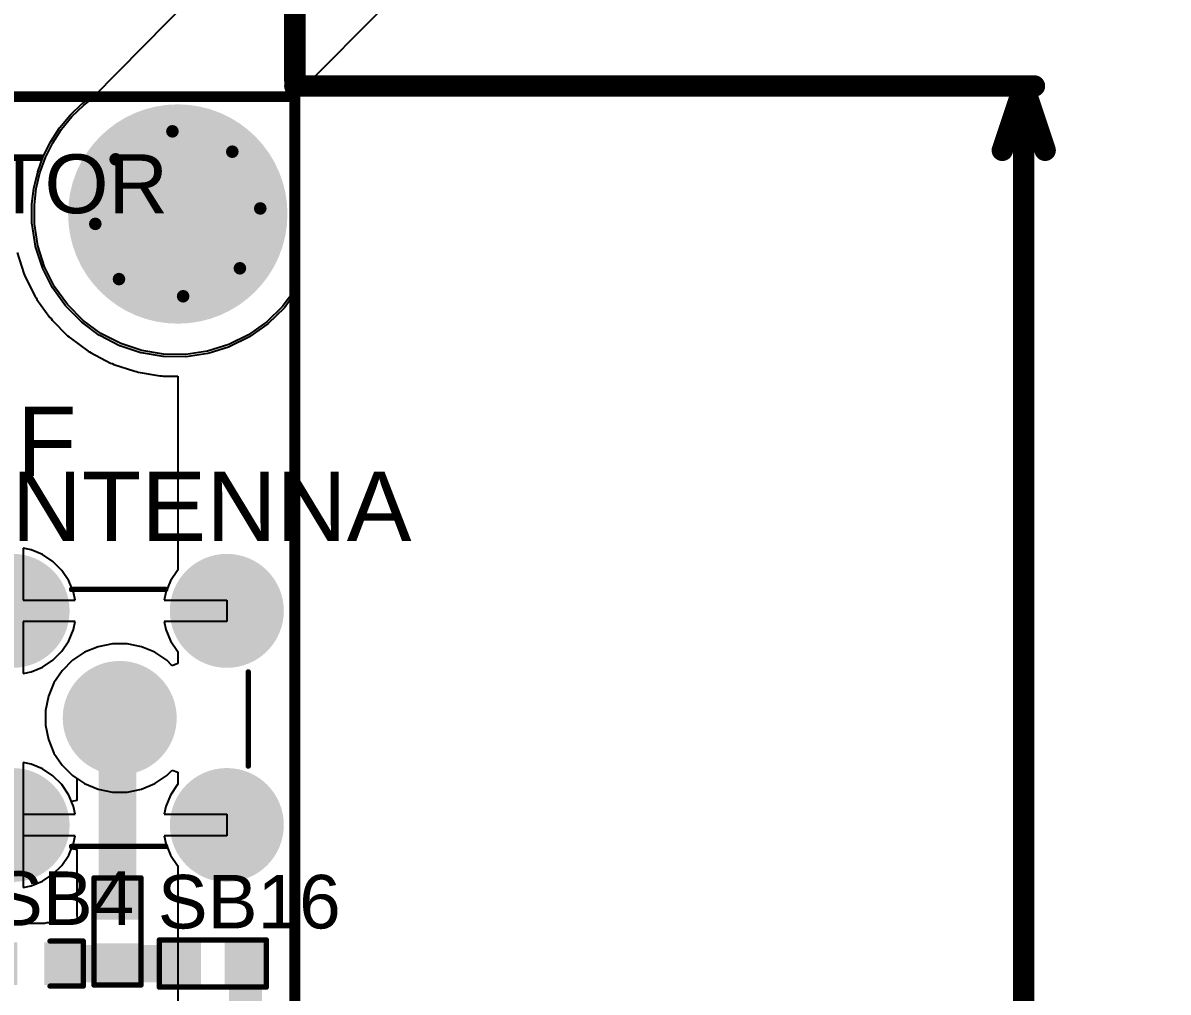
# Model space of a CAD drawing. Header units: millimetres. Extents: x 0 to 214, y 0 to 214.
# Drawn here: x 7.708 to 8.777, y 3.936 to 4.841 of the extents above; entities that cross this region are included whole.
import ezdxf

# ---------------------------------------------------------------- set-up
doc = ezdxf.new("R2010")
doc.units = ezdxf.units.MM
doc.header["$MEASUREMENT"] = 0
for name, color, linetype in [('BottomLayer', 5, 'Continuous'), ('BottomSolder', 6, 'Continuous'), ('Mechanical1', 6, 'Continuous'), ('Mechanical2', 216, 'Continuous'), ('MultiLayer', 9, 'Continuous'), ('PadHoleLayer', 156, 'Continuous'), ('TopLayer', 1, 'Continuous'), ('TopOverlay', 2, 'Continuous'), ('TopPaste', 8, 'Continuous'), ('TopSolder', 216, 'Continuous'), ('ViaHoleLayer', 16, 'Continuous')]:
    doc.layers.add(name, color=color, linetype=linetype)
doc.styles.add('Arial', font='', dxfattribs={"height": 0.2})
doc.styles.get('Arial').set_extended_font_data('Arial')

# ---------------------------------------------------------------- blocks, each defined once
blk = doc.blocks.new('HJ_SMA508_241')
at = {"layer": 'BottomLayer'}
h = blk.add_hatch(color=5, dxfattribs=at)
edge = h.paths.add_edge_path()
edge.add_arc((-0.1, 0.1), 0.04921, 0, 360)
h = blk.add_hatch(color=5, dxfattribs=at)
edge = h.paths.add_edge_path()
edge.add_arc((0.1, 0.1), 0.04921, 0, 360)
h = blk.add_hatch(color=5, dxfattribs=at)
edge = h.paths.add_edge_path()
edge.add_arc((0, 0), 0.04921, 0, 360)
h = blk.add_hatch(color=5, dxfattribs=at)
edge = h.paths.add_edge_path()
edge.add_arc((-0.1, -0.1), 0.04921, 0, 360)
h = blk.add_hatch(color=5, dxfattribs=at)
edge = h.paths.add_edge_path()
edge.add_arc((0.1, -0.1), 0.04921, 0, 360)
at = {"layer": 'BottomSolder'}
h = blk.add_hatch(color=6, dxfattribs=at)
edge = h.paths.add_edge_path()
edge.add_arc((-0.1, 0.1), 0.05321, 0, 360)
h = blk.add_hatch(color=6, dxfattribs=at)
edge = h.paths.add_edge_path()
edge.add_arc((0.1, 0.1), 0.05321, 0, 360)
h = blk.add_hatch(color=6, dxfattribs=at)
edge = h.paths.add_edge_path()
edge.add_arc((0, 0), 0.05321, 0, 360)
h = blk.add_hatch(color=6, dxfattribs=at)
edge = h.paths.add_edge_path()
edge.add_arc((-0.1, -0.1), 0.05321, 0, 360)
h = blk.add_hatch(color=6, dxfattribs=at)
edge = h.paths.add_edge_path()
edge.add_arc((0.1, -0.1), 0.05321, 0, 360)
at = {"layer": 'MultiLayer'}
h = blk.add_hatch(color=9, dxfattribs=at)
edge = h.paths.add_edge_path()
edge.add_arc((-0.1, 0.1), 0.04921, 0, 360)
h = blk.add_hatch(color=9, dxfattribs=at)
edge = h.paths.add_edge_path()
edge.add_arc((0.1, 0.1), 0.04921, 0, 360)
h = blk.add_hatch(color=9, dxfattribs=at)
edge = h.paths.add_edge_path()
edge.add_arc((0, 0), 0.04921, 0, 360)
h = blk.add_hatch(color=9, dxfattribs=at)
edge = h.paths.add_edge_path()
edge.add_arc((-0.1, -0.1), 0.04921, 0, 360)
h = blk.add_hatch(color=9, dxfattribs=at)
edge = h.paths.add_edge_path()
edge.add_arc((0.1, -0.1), 0.04921, 0, 360)
at = {"layer": 'PadHoleLayer'}
h = blk.add_hatch(color=156, dxfattribs=at)
edge = h.paths.add_edge_path()
edge.add_arc((-0.1, 0.1), 0.02953, 0, 360)
h = blk.add_hatch(color=156, dxfattribs=at)
edge = h.paths.add_edge_path()
edge.add_arc((0.1, 0.1), 0.02953, 0, 360)
h = blk.add_hatch(color=156, dxfattribs=at)
edge = h.paths.add_edge_path()
edge.add_arc((0, 0), 0.02756, 0, 360)
h = blk.add_hatch(color=156, dxfattribs=at)
edge = h.paths.add_edge_path()
edge.add_arc((-0.1, -0.1), 0.02953, 0, 360)
h = blk.add_hatch(color=156, dxfattribs=at)
edge = h.paths.add_edge_path()
edge.add_arc((0.1, -0.1), 0.02953, 0, 360)
at = {"layer": 'TopLayer'}
h = blk.add_hatch(color=1, dxfattribs=at)
edge = h.paths.add_edge_path()
edge.add_arc((-0.1, 0.1), 0.04921, 0, 360)
h = blk.add_hatch(color=1, dxfattribs=at)
edge = h.paths.add_edge_path()
edge.add_arc((0.1, 0.1), 0.04921, 0, 360)
h = blk.add_hatch(color=1, dxfattribs=at)
edge = h.paths.add_edge_path()
edge.add_arc((0, 0), 0.04921, 0, 360)
h = blk.add_hatch(color=1, dxfattribs=at)
edge = h.paths.add_edge_path()
edge.add_arc((-0.1, -0.1), 0.04921, 0, 360)
h = blk.add_hatch(color=1, dxfattribs=at)
edge = h.paths.add_edge_path()
edge.add_arc((0.1, -0.1), 0.04921, 0, 360)
at = {"layer": 'TopSolder'}
h = blk.add_hatch(color=216, dxfattribs=at)
edge = h.paths.add_edge_path()
edge.add_arc((-0.1, 0.1), 0.05321, 0, 360)
h = blk.add_hatch(color=216, dxfattribs=at)
edge = h.paths.add_edge_path()
edge.add_arc((0.1, 0.1), 0.05321, 0, 360)
h = blk.add_hatch(color=216, dxfattribs=at)
edge = h.paths.add_edge_path()
edge.add_arc((0, 0), 0.05321, 0, 360)
h = blk.add_hatch(color=216, dxfattribs=at)
edge = h.paths.add_edge_path()
edge.add_arc((-0.1, -0.1), 0.05321, 0, 360)
h = blk.add_hatch(color=216, dxfattribs=at)
edge = h.paths.add_edge_path()
edge.add_arc((0.1, -0.1), 0.05321, 0, 360)
at = {"layer": 'TopOverlay', "const_width": 0.005}
for points in [[(0.045, 0.12), (-0.043, 0.12)], [(-0.12, -0.045), (-0.12, 0.043)], [(0.12, -0.045), (0.12, 0.043)], [(0.045, -0.12), (-0.043, -0.12)]]:
    blk.add_lwpolyline(points, dxfattribs=at)
at = {"layer": 'TopOverlay', "const_width": 0.0025}
for points in [[(-0.04425, 0.12, 1), (-0.04175, 0.12, 1)], [(0.04375, 0.12, 1), (0.04625, 0.12, 1)], [(-0.12125, 0.043, 1), (-0.11875, 0.043, 1)], [(0.11875, 0.043, 1), (0.12125, 0.043, 1)], [(-0.12125, -0.045, 1), (-0.11875, -0.045, 1)], [(0.11875, -0.045, 1), (0.12125, -0.045, 1)], [(-0.04425, -0.12, 1), (-0.04175, -0.12, 1)], [(0.04375, -0.12, 1), (0.04625, -0.12, 1)]]:
    blk.add_lwpolyline(points, format="xyb", close=True, dxfattribs=at)
blk = doc.blocks.new('S______B______250')
at = {"layer": 'TopLayer'}
for points in [[(-0.045, -0.0175), (-0.045, 0.0175), (-0.015, 0.0175), (-0.015, -0.0175)], [(0.015, -0.0175), (0.015, 0.0175), (0.045, 0.0175), (0.045, -0.0175)]]:
    blk.add_hatch(color=1, dxfattribs=at).paths.add_polyline_path(points)
at = {"layer": 'TopPaste'}
for points in [[(-0.045, -0.0175), (-0.045, 0.0175), (-0.015, 0.0175), (-0.015, -0.0175)], [(0.015, -0.0175), (0.015, 0.0175), (0.045, 0.0175), (0.045, -0.0175)]]:
    blk.add_hatch(color=8, dxfattribs=at).paths.add_polyline_path(points)
at = {"layer": 'TopSolder'}
for points in [[(-0.049, -0.0215), (-0.049, 0.0215), (-0.011, 0.0215), (-0.011, -0.0215)], [(0.011, -0.0215), (0.011, 0.0215), (0.049, 0.0215), (0.049, -0.0215)]]:
    blk.add_hatch(color=216, dxfattribs=at).paths.add_polyline_path(points)
at = {"layer": 'TopOverlay', "const_width": 0.005}
for points in [[(-0.05, 0.022), (-0.05, -0.022)], [(0.05, 0.022), (-0.05, 0.022)], [(0.05, 0.022), (0.05, -0.022)], [(0.05, -0.022), (-0.05, -0.022)]]:
    blk.add_lwpolyline(points, dxfattribs=at)
at = {"layer": 'TopOverlay', "const_width": 0.0025}
for points in [[(-0.05125, 0.022, 1), (-0.04875, 0.022, 1)], [(-0.05125, 0.022, 1), (-0.04875, 0.022, 1)], [(0.04875, 0.022, 1), (0.05125, 0.022, 1)], [(0.04875, 0.022, 1), (0.05125, 0.022, 1)], [(-0.05125, -0.022, 1), (-0.04875, -0.022, 1)], [(-0.05125, -0.022, 1), (-0.04875, -0.022, 1)], [(0.04875, -0.022, 1), (0.05125, -0.022, 1)], [(0.04875, -0.022, 1), (0.05125, -0.022, 1)]]:
    blk.add_lwpolyline(points, format="xyb", close=True, dxfattribs=at)
blk = doc.blocks.new('C__0603_321')
at = {"layer": 'TopLayer'}
for points in [[(-0.015, 0.0175), (-0.015, -0.0175), (-0.045, -0.0175), (-0.045, 0.0175)], [(0.045, 0.0175), (0.045, -0.0175), (0.015, -0.0175), (0.015, 0.0175)]]:
    blk.add_hatch(color=1, dxfattribs=at).paths.add_polyline_path(points)
at = {"layer": 'TopPaste'}
for points in [[(-0.015, 0.0175), (-0.015, -0.0175), (-0.045, -0.0175), (-0.045, 0.0175)], [(0.045, 0.0175), (0.045, -0.0175), (0.015, -0.0175), (0.015, 0.0175)]]:
    blk.add_hatch(color=8, dxfattribs=at).paths.add_polyline_path(points)
at = {"layer": 'TopSolder'}
for points in [[(-0.0126, 0.0199), (-0.0126, -0.0199), (-0.0474, -0.0199), (-0.0474, 0.0199)], [(0.0474, 0.0199), (0.0474, -0.0199), (0.0126, -0.0199), (0.0126, 0.0199)]]:
    blk.add_hatch(color=216, dxfattribs=at).paths.add_polyline_path(points)
at = {"layer": 'TopOverlay', "const_width": 0.005}
for points in [[(-0.049, 0.021), (-0.018, 0.021)], [(-0.049, -0.021), (-0.049, 0.021)], [(0.018, 0.021), (0.049, 0.021)], [(0.049, -0.021), (0.049, 0.021)], [(-0.049, -0.021), (-0.018, -0.021)], [(0.018, -0.021), (0.049, -0.021)]]:
    blk.add_lwpolyline(points, dxfattribs=at)
at = {"layer": 'TopOverlay', "const_width": 0.0025}
for points in [[(-0.0503, 0.021, 1), (-0.0478, 0.021, 1)], [(-0.0503, 0.021, 1), (-0.0478, 0.021, 1)], [(-0.0192, 0.021, 1), (-0.0168, 0.021, 1)], [(0.0168, 0.021, 1), (0.0192, 0.021, 1)], [(0.0478, 0.021, 1), (0.0503, 0.021, 1)], [(0.0478, 0.021, 1), (0.0503, 0.021, 1)], [(-0.0503, -0.021, 1), (-0.0478, -0.021, 1)], [(-0.0503, -0.021, 1), (-0.0478, -0.021, 1)], [(-0.0192, -0.021, 1), (-0.0168, -0.021, 1)], [(0.0168, -0.021, 1), (0.0192, -0.021, 1)], [(0.0478, -0.021, 1), (0.0503, -0.021, 1)], [(0.0478, -0.021, 1), (0.0503, -0.021, 1)]]:
    blk.add_lwpolyline(points, format="xyb", close=True, dxfattribs=at)
blk = doc.blocks.new('S______B______390')
at = {"layer": 'TopLayer'}
for points in [[(-0.045, -0.0175), (-0.045, 0.0175), (-0.015, 0.0175), (-0.015, -0.0175)], [(0.015, -0.0175), (0.015, 0.0175), (0.045, 0.0175), (0.045, -0.0175)]]:
    blk.add_hatch(color=1, dxfattribs=at).paths.add_polyline_path(points)
at = {"layer": 'TopPaste'}
for points in [[(-0.045, -0.0175), (-0.045, 0.0175), (-0.015, 0.0175), (-0.015, -0.0175)], [(0.015, -0.0175), (0.015, 0.0175), (0.045, 0.0175), (0.045, -0.0175)]]:
    blk.add_hatch(color=8, dxfattribs=at).paths.add_polyline_path(points)
at = {"layer": 'TopSolder'}
for points in [[(-0.049, -0.0215), (-0.049, 0.0215), (-0.011, 0.0215), (-0.011, -0.0215)], [(0.011, -0.0215), (0.011, 0.0215), (0.049, 0.0215), (0.049, -0.0215)]]:
    blk.add_hatch(color=216, dxfattribs=at).paths.add_polyline_path(points)
at = {"layer": 'TopOverlay', "const_width": 0.005}
for points in [[(-0.05, 0.022), (0.05, 0.022)], [(-0.05, 0.022), (-0.05, -0.022)], [(0.05, 0.022), (0.05, -0.022)], [(-0.05, -0.022), (0.05, -0.022)]]:
    blk.add_lwpolyline(points, dxfattribs=at)
at = {"layer": 'TopOverlay', "const_width": 0.0025}
for points in [[(-0.05125, 0.022, 1), (-0.04875, 0.022, 1)], [(-0.05125, 0.022, 1), (-0.04875, 0.022, 1)], [(0.04875, 0.022, 1), (0.05125, 0.022, 1)], [(0.04875, 0.022, 1), (0.05125, 0.022, 1)], [(-0.05125, -0.022, 1), (-0.04875, -0.022, 1)], [(-0.05125, -0.022, 1), (-0.04875, -0.022, 1)], [(0.04875, -0.022, 1), (0.05125, -0.022, 1)], [(0.04875, -0.022, 1), (0.05125, -0.022, 1)]]:
    blk.add_lwpolyline(points, format="xyb", close=True, dxfattribs=at)

msp = doc.modelspace()

# ---------------------------------------------------------------- hatches: boundary and pattern name
at = {"layer": 'BottomLayer'}
h = msp.add_hatch(color=5, dxfattribs=at)
edge = h.paths.add_edge_path()
edge.add_arc((7.8522, 4.663), 0.0984, 0, 360)
h = msp.add_hatch(color=5, dxfattribs=at)
edge = h.paths.add_edge_path()
edge.add_arc((7.8472, 4.7402), 0.0118, 0, 360)
h = msp.add_hatch(color=5, dxfattribs=at)
edge = h.paths.add_edge_path()
edge.add_arc((7.7942, 4.7141), 0.0118, 0, 360)
h = msp.add_hatch(color=5, dxfattribs=at)
edge = h.paths.add_edge_path()
edge.add_arc((7.9031, 4.7212), 0.0118, 0, 360)
h = msp.add_hatch(color=5, dxfattribs=at)
edge = h.paths.add_edge_path()
edge.add_arc((7.9292, 4.6682), 0.0118, 0, 360)
h = msp.add_hatch(color=5, dxfattribs=at)
edge = h.paths.add_edge_path()
edge.add_arc((7.7752, 4.6538), 0.0118, 0, 360)
h = msp.add_hatch(color=5, dxfattribs=at)
edge = h.paths.add_edge_path()
edge.add_arc((7.9102, 4.6123), 0.0118, 0, 360)
h = msp.add_hatch(color=5, dxfattribs=at)
edge = h.paths.add_edge_path()
edge.add_arc((7.7973, 4.6022), 0.0118, 0, 360)
h = msp.add_hatch(color=5, dxfattribs=at)
edge = h.paths.add_edge_path()
edge.add_arc((7.8572, 4.5862), 0.0118, 0, 360)
at = {"layer": 'BottomSolder'}
h = msp.add_hatch(color=6, dxfattribs=at)
edge = h.paths.add_edge_path()
edge.add_arc((7.8522, 4.663), 0.1024, 0, 360)
h = msp.add_hatch(color=6, dxfattribs=at)
edge = h.paths.add_edge_path()
edge.add_arc((7.8472, 4.7402), 0.00591, 0, 360)
h = msp.add_hatch(color=6, dxfattribs=at)
edge = h.paths.add_edge_path()
edge.add_arc((7.9031, 4.7212), 0.00591, 0, 360)
h = msp.add_hatch(color=6, dxfattribs=at)
edge = h.paths.add_edge_path()
edge.add_arc((7.7942, 4.7141), 0.00591, 0, 360)
h = msp.add_hatch(color=6, dxfattribs=at)
edge = h.paths.add_edge_path()
edge.add_arc((7.9292, 4.6682), 0.00591, 0, 360)
h = msp.add_hatch(color=6, dxfattribs=at)
edge = h.paths.add_edge_path()
edge.add_arc((7.7752, 4.6538), 0.00591, 0, 360)
h = msp.add_hatch(color=6, dxfattribs=at)
edge = h.paths.add_edge_path()
edge.add_arc((7.7973, 4.6022), 0.00591, 0, 360)
h = msp.add_hatch(color=6, dxfattribs=at)
edge = h.paths.add_edge_path()
edge.add_arc((7.9102, 4.6123), 0.00591, 0, 360)
h = msp.add_hatch(color=6, dxfattribs=at)
edge = h.paths.add_edge_path()
edge.add_arc((7.8572, 4.5862), 0.00591, 0, 360)
at = {"layer": 'MultiLayer'}
h = msp.add_hatch(color=9, dxfattribs=at)
edge = h.paths.add_edge_path()
edge.add_arc((7.8522, 4.663), 0.0984, 0, 360)
at = {"layer": 'PadHoleLayer'}
h = msp.add_hatch(color=156, dxfattribs=at)
edge = h.paths.add_edge_path()
edge.add_arc((7.8522, 4.663), 0.061, 0, 360)
at = {"layer": 'TopLayer'}
h = msp.add_hatch(color=1, dxfattribs=at)
edge = h.paths.add_edge_path()
edge.add_arc((7.8522, 4.663), 0.0984, 0, 360)
h = msp.add_hatch(color=1, dxfattribs=at)
edge = h.paths.add_edge_path()
edge.add_arc((7.8472, 4.7402), 0.0118, 0, 360)
h = msp.add_hatch(color=1, dxfattribs=at)
edge = h.paths.add_edge_path()
edge.add_arc((7.7942, 4.7141), 0.0118, 0, 360)
h = msp.add_hatch(color=1, dxfattribs=at)
edge = h.paths.add_edge_path()
edge.add_arc((7.9031, 4.7212), 0.0118, 0, 360)
h = msp.add_hatch(color=1, dxfattribs=at)
edge = h.paths.add_edge_path()
edge.add_arc((7.9292, 4.6682), 0.0118, 0, 360)
h = msp.add_hatch(color=1, dxfattribs=at)
edge = h.paths.add_edge_path()
edge.add_arc((7.7752, 4.6538), 0.0118, 0, 360)
h = msp.add_hatch(color=1, dxfattribs=at)
edge = h.paths.add_edge_path()
edge.add_arc((7.9102, 4.6123), 0.0118, 0, 360)
h = msp.add_hatch(color=1, dxfattribs=at)
edge = h.paths.add_edge_path()
edge.add_arc((7.7973, 4.6022), 0.0118, 0, 360)
h = msp.add_hatch(color=1, dxfattribs=at)
edge = h.paths.add_edge_path()
edge.add_arc((7.8572, 4.5862), 0.0118, 0, 360)
for points in [[(7.7784, 4.008), (7.8134, 4.008), (7.8134, 4.1924), (7.7784, 4.1924)], [(7.7299, 3.9455), (7.8699, 3.9455), (7.8699, 3.9805), (7.7299, 3.9805)], [(7.8999, 3.8932), (7.9309, 3.8932), (7.9309, 3.9805), (7.8999, 3.9805)]]:
    msp.add_hatch(color=1, dxfattribs=at).paths.add_polyline_path(points)
at = {"layer": 'TopSolder'}
h = msp.add_hatch(color=216, dxfattribs=at)
edge = h.paths.add_edge_path()
edge.add_arc((7.8522, 4.663), 0.1024, 0, 360)
h = msp.add_hatch(color=216, dxfattribs=at)
edge = h.paths.add_edge_path()
edge.add_arc((7.8472, 4.7402), 0.00591, 0, 360)
h = msp.add_hatch(color=216, dxfattribs=at)
edge = h.paths.add_edge_path()
edge.add_arc((7.9031, 4.7212), 0.00591, 0, 360)
h = msp.add_hatch(color=216, dxfattribs=at)
edge = h.paths.add_edge_path()
edge.add_arc((7.7942, 4.7141), 0.00591, 0, 360)
h = msp.add_hatch(color=216, dxfattribs=at)
edge = h.paths.add_edge_path()
edge.add_arc((7.9292, 4.6682), 0.00591, 0, 360)
h = msp.add_hatch(color=216, dxfattribs=at)
edge = h.paths.add_edge_path()
edge.add_arc((7.7752, 4.6538), 0.00591, 0, 360)
h = msp.add_hatch(color=216, dxfattribs=at)
edge = h.paths.add_edge_path()
edge.add_arc((7.7973, 4.6022), 0.00591, 0, 360)
h = msp.add_hatch(color=216, dxfattribs=at)
edge = h.paths.add_edge_path()
edge.add_arc((7.9102, 4.6123), 0.00591, 0, 360)
h = msp.add_hatch(color=216, dxfattribs=at)
edge = h.paths.add_edge_path()
edge.add_arc((7.8572, 4.5862), 0.00591, 0, 360)
at = {"layer": 'ViaHoleLayer'}
h = msp.add_hatch(color=16, dxfattribs=at)
edge = h.paths.add_edge_path()
edge.add_arc((7.8472, 4.7402), 0.00591, 0, 360)
h = msp.add_hatch(color=16, dxfattribs=at)
edge = h.paths.add_edge_path()
edge.add_arc((7.9031, 4.7212), 0.00591, 0, 360)
h = msp.add_hatch(color=16, dxfattribs=at)
edge = h.paths.add_edge_path()
edge.add_arc((7.7942, 4.7141), 0.00591, 0, 360)
h = msp.add_hatch(color=16, dxfattribs=at)
edge = h.paths.add_edge_path()
edge.add_arc((7.9292, 4.6682), 0.00591, 0, 360)
h = msp.add_hatch(color=16, dxfattribs=at)
edge = h.paths.add_edge_path()
edge.add_arc((7.7752, 4.6538), 0.00591, 0, 360)
h = msp.add_hatch(color=16, dxfattribs=at)
edge = h.paths.add_edge_path()
edge.add_arc((7.7973, 4.6022), 0.00591, 0, 360)
h = msp.add_hatch(color=16, dxfattribs=at)
edge = h.paths.add_edge_path()
edge.add_arc((7.9102, 4.6123), 0.00591, 0, 360)
h = msp.add_hatch(color=16, dxfattribs=at)
edge = h.paths.add_edge_path()
edge.add_arc((7.8572, 4.5862), 0.00591, 0, 360)

# ---------------------------------------------------------------- linework, layer by layer
at = {"layer": 'BottomLayer'}
for p, q in [((7.7644, 4.7646), (7.7705, 4.7692)), ((7.7705, 4.7692), (7.7708, 4.7694)), ((7.7708, 4.7694), (7.7715, 4.7698)), ((7.7715, 4.7698), (7.7723, 4.7701)), ((7.7723, 4.7701), (7.7731, 4.7702)), ((7.7731, 4.7702), (7.7735, 4.7702)), ((7.7735, 4.7702), (7.7735, 4.7702)), ((7.7735, 4.7702), (7.9594, 4.7702)), ((7.9594, 4.7702), (7.9594, 4.7204)), ((7.7534, 4.754), (7.7644, 4.7646)), ((7.7437, 4.7423), (7.7534, 4.754)), ((7.7354, 4.7295), (7.7437, 4.7423)), ((7.7287, 4.7159), (7.7354, 4.7295)), ((7.7235, 4.7016), (7.7287, 4.7159)), ((7.9594, 4.7204), (7.9594, 4.5902)), ((7.72, 4.6868), (7.7235, 4.7016)), ((7.7183, 4.6716), (7.72, 4.6868)), ((7.7183, 4.664), (7.7183, 4.6716)), ((7.7183, 4.6537), (7.7183, 4.664)), ((7.7215, 4.6333), (7.7183, 4.6537)), ((7.7279, 4.6136), (7.7215, 4.6333)), ((7.7021, 4.627), (7.7085, 4.6073)), ((7.7372, 4.5951), (7.7279, 4.6136)), ((7.7085, 4.6073), (7.7092, 4.6059)), ((7.7092, 4.6059), (7.7097, 4.6044)), ((7.7097, 4.6044), (7.719, 4.5859)), ((7.7493, 4.5784), (7.7372, 4.5951)), ((7.9583, 4.587), (7.9572, 4.586)), ((7.959, 4.5881), (7.9583, 4.587)), ((7.9594, 4.5895), (7.959, 4.5881)), ((7.9594, 4.5902), (7.9594, 4.5895)), ((7.719, 4.5859), (7.72, 4.5847)), ((7.72, 4.5847), (7.7207, 4.5832)), ((7.7207, 4.5832), (7.7328, 4.5664)), ((7.7639, 4.5637), (7.7493, 4.5784)), ((7.95, 4.5767), (7.9352, 4.5622)), ((7.9562, 4.5849), (7.95, 4.5767)), ((7.9564, 4.5852), (7.9562, 4.585)), ((7.9562, 4.585), (7.9562, 4.5849)), ((7.9562, 4.5849), (7.9562, 4.5849)), ((7.9565, 4.5854), (7.9564, 4.5852)), ((7.9566, 4.5856), (7.9565, 4.5854)), ((7.9572, 4.586), (7.9566, 4.5857)), ((7.9566, 4.5857), (7.9566, 4.5856)), ((7.7328, 4.5664), (7.7339, 4.5653)), ((7.7339, 4.5653), (7.7348, 4.564)), ((7.7348, 4.564), (7.7494, 4.5493)), ((7.7805, 4.5514), (7.7639, 4.5637)), ((7.9352, 4.5622), (7.9183, 4.5503)), ((7.7494, 4.5493), (7.7507, 4.5484)), ((7.7507, 4.5484), (7.7518, 4.5473)), ((7.7518, 4.5473), (7.7685, 4.535)), ((7.7989, 4.542), (7.7805, 4.5514)), ((7.9183, 4.5503), (7.8998, 4.5411)), ((7.7685, 4.535), (7.7699, 4.5343)), ((7.7699, 4.5343), (7.7712, 4.5333)), ((7.7712, 4.5333), (7.7895, 4.5238)), ((7.8185, 4.5354), (7.7989, 4.542)), ((7.8389, 4.532), (7.8185, 4.5354)), ((7.88, 4.5349), (7.8596, 4.5319)), ((7.8998, 4.5411), (7.88, 4.5349)), ((7.7895, 4.5238), (7.7911, 4.5234)), ((7.7911, 4.5234), (7.7925, 4.5226)), ((7.7925, 4.5226), (7.8121, 4.5161)), ((7.8596, 4.5319), (7.8389, 4.532)), ((7.8121, 4.5161), (7.8137, 4.5159)), ((7.8137, 4.5159), (7.8152, 4.5153)), ((7.8152, 4.5153), (7.8356, 4.5119)), ((7.8356, 4.5119), (7.8372, 4.512)), ((7.8372, 4.512), (7.8387, 4.5116)), ((7.8387, 4.5116), (7.8521, 4.5115)), ((7.8521, 4.5115), (7.8521, 4.3303)), ((7.7153, 4.3493), (7.708, 4.3508)), ((7.708, 4.3508), (7.708, 4.3024)), ((7.726, 4.3449), (7.7153, 4.3493)), ((7.7357, 4.3384), (7.726, 4.3449)), ((7.744, 4.3301), (7.7357, 4.3384)), ((7.7505, 4.3204), (7.744, 4.3301)), ((7.852, 4.3301), (7.8455, 4.3204)), ((7.8521, 4.3303), (7.852, 4.3301)), ((7.7549, 4.3097), (7.7505, 4.3204)), ((7.8455, 4.3204), (7.841, 4.3097)), ((7.7564, 4.3024), (7.7549, 4.3097)), ((7.841, 4.3097), (7.8396, 4.3024)), ((7.708, 4.3024), (7.7564, 4.3024)), ((7.8396, 4.3024), (7.898, 4.3024)), ((7.898, 4.3024), (7.898, 4.2824)), ((7.7564, 4.2824), (7.708, 4.2824)), ((7.708, 4.2824), (7.708, 4.234)), ((7.7549, 4.2751), (7.7564, 4.2824)), ((7.898, 4.2824), (7.8396, 4.2824)), ((7.8396, 4.2824), (7.841, 4.2751)), ((7.7505, 4.2643), (7.7549, 4.2751)), ((7.841, 4.2751), (7.8455, 4.2643)), ((7.744, 4.2547), (7.7505, 4.2643)), ((7.7778, 4.2589), (7.7652, 4.2537)), ((7.7912, 4.2616), (7.7778, 4.2589)), ((7.8048, 4.2616), (7.7912, 4.2616)), ((7.8182, 4.2589), (7.8048, 4.2616)), ((7.8308, 4.2537), (7.8182, 4.2589)), ((7.8455, 4.2643), (7.852, 4.2547)), ((7.726, 4.2399), (7.7357, 4.2464)), ((7.7357, 4.2464), (7.744, 4.2547)), ((7.7539, 4.2462), (7.7442, 4.2365)), ((7.7652, 4.2537), (7.7539, 4.2462)), ((7.8421, 4.2462), (7.8308, 4.2537)), ((7.8471, 4.2412), (7.8421, 4.2462)), ((7.852, 4.2547), (7.8521, 4.2545)), ((7.8521, 4.2545), (7.8521, 4.2432)), ((7.708, 4.234), (7.7153, 4.2355)), ((7.7153, 4.2355), (7.726, 4.2399)), ((7.7442, 4.2365), (7.7366, 4.2252)), ((7.8521, 4.2432), (7.8471, 4.2412)), ((7.7366, 4.2252), (7.7314, 4.2126)), ((7.7314, 4.2126), (7.7288, 4.1992)), ((7.7288, 4.1992), (7.7288, 4.1856)), ((7.7288, 4.1856), (7.7314, 4.1722)), ((7.7314, 4.1722), (7.7366, 4.1596)), ((7.7366, 4.1596), (7.7442, 4.1483)), ((7.7153, 4.1493), (7.708, 4.1508)), ((7.708, 4.1508), (7.708, 4.1024)), ((7.726, 4.1449), (7.7153, 4.1493)), ((7.7357, 4.1384), (7.726, 4.1449)), ((7.744, 4.1301), (7.7357, 4.1384)), ((7.7442, 4.1483), (7.7539, 4.1386)), ((7.7539, 4.1386), (7.7652, 4.1311)), ((7.8308, 4.1311), (7.8421, 4.1386)), ((7.8421, 4.1386), (7.8471, 4.1436)), ((7.8471, 4.1436), (7.8521, 4.1416)), ((7.8521, 4.1416), (7.8521, 4.1303)), ((7.7505, 4.1204), (7.744, 4.1301)), ((7.7652, 4.1311), (7.7778, 4.1258)), ((7.8182, 4.1258), (7.8308, 4.1311)), ((7.852, 4.1301), (7.8455, 4.1204)), ((7.8521, 4.1303), (7.852, 4.1301)), ((7.7549, 4.1097), (7.7505, 4.1204)), ((7.7778, 4.1258), (7.7912, 4.1232)), ((7.7912, 4.1232), (7.8048, 4.1232)), ((7.8048, 4.1232), (7.8182, 4.1258)), ((7.8455, 4.1204), (7.841, 4.1097)), ((7.7564, 4.1024), (7.7549, 4.1097)), ((7.841, 4.1097), (7.8396, 4.1024)), ((7.708, 4.1024), (7.7564, 4.1024)), ((7.8396, 4.1024), (7.898, 4.1024)), ((7.898, 4.1024), (7.898, 4.0824)), ((7.7564, 4.0824), (7.708, 4.0824)), ((7.708, 4.0824), (7.708, 4.034)), ((7.7505, 4.0643), (7.7549, 4.0751)), ((7.7549, 4.0751), (7.7564, 4.0824)), ((7.898, 4.0824), (7.8396, 4.0824)), ((7.8396, 4.0824), (7.841, 4.0751)), ((7.841, 4.0751), (7.8455, 4.0643)), ((7.744, 4.0547), (7.7505, 4.0643)), ((7.8455, 4.0643), (7.852, 4.0547)), ((7.7357, 4.0464), (7.744, 4.0547)), ((7.852, 4.0547), (7.8521, 4.0545)), ((7.8521, 4.0545), (7.8521, 3.4322)), ((7.726, 4.0399), (7.7357, 4.0464)), ((7.708, 4.034), (7.7153, 4.0355)), ((7.7153, 4.0355), (7.726, 4.0399))]:
    msp.add_line(p, q, dxfattribs=at)
at = {"layer": 'BottomSolder'}
for p, q in [((7.9609, 4.7717), (214.0512, 213.9829)), ((7.7631, 4.7663), (7.7691, 4.7709)), ((7.7691, 4.7709), (7.7695, 4.7712)), ((7.7691, 4.7709), (7.7691, 4.7709)), ((7.7695, 4.7712), (7.7696, 4.7712)), ((7.7696, 4.7712), (7.7698, 4.7713)), ((7.7698, 4.7713), (7.7705, 4.7717)), ((7.7705, 4.7717), (7.7707, 4.7717)), ((7.7707, 4.7717), (7.7708, 4.7719)), ((7.7708, 4.7719), (7.7716, 4.7721)), ((7.7716, 4.7721), (7.7718, 4.7721)), ((7.7718, 4.7721), (7.7719, 4.7722)), ((7.7719, 4.7722), (7.7727, 4.7723)), ((7.7727, 4.7723), (7.7729, 4.7723)), ((7.7729, 4.7723), (7.7731, 4.7724)), ((7.7731, 4.7724), (7.7735, 4.7724)), ((7.7735, 4.7724), (7.7735, 4.7724)), ((7.7735, 4.7724), (7.9594, 4.7724)), ((7.9594, 4.7724), (7.9609, 4.7717)), ((7.9609, 4.7717), (7.9616, 4.7702)), ((7.9616, 4.7702), (7.9616, 4.7204)), ((7.7519, 4.7556), (7.7629, 4.7661)), ((7.7629, 4.7661), (7.763, 4.7662)), ((7.763, 4.7662), (7.7631, 4.7663)), ((7.742, 4.7437), (7.7517, 4.7554)), ((7.7517, 4.7554), (7.7519, 4.7555)), ((7.7519, 4.7555), (7.7519, 4.7556)), ((7.7336, 4.7307), (7.7419, 4.7435)), ((7.7419, 4.7435), (7.742, 4.7436)), ((7.742, 4.7436), (7.742, 4.7437)), ((7.7267, 4.7169), (7.7335, 4.7305)), ((7.7335, 4.7305), (7.7336, 4.7306)), ((7.7336, 4.7306), (7.7336, 4.7307)), ((7.7215, 4.7023), (7.7266, 4.7166)), ((7.7266, 4.7166), (7.7267, 4.7167)), ((7.7267, 4.7167), (7.7267, 4.7169)), ((7.9616, 4.7204), (7.9616, 4.5902)), ((7.7179, 4.6872), (7.7214, 4.7021)), ((7.7214, 4.7021), (7.7215, 4.7022)), ((7.7215, 4.7022), (7.7215, 4.7023)), ((7.7161, 4.6719), (7.7179, 4.687)), ((7.718, 4.6871), (7.7179, 4.6872)), ((7.7179, 4.687), (7.718, 4.6871)), ((7.7162, 4.6718), (7.7161, 4.6719)), ((7.7161, 4.6716), (7.7162, 4.6718)), ((7.7161, 4.664), (7.7161, 4.6716)), ((7.7161, 4.6537), (7.7161, 4.664)), ((7.7162, 4.6535), (7.7161, 4.6537)), ((7.7162, 4.6533), (7.7162, 4.6535)), ((7.7194, 4.6329), (7.7162, 4.6533)), ((7.7195, 4.6328), (7.7194, 4.6329)), ((7.7195, 4.6326), (7.7195, 4.6328)), ((7.7258, 4.6129), (7.7195, 4.6326)), ((7.7259, 4.6128), (7.7258, 4.6129)), ((7.7259, 4.6126), (7.7259, 4.6128)), ((7.7353, 4.5942), (7.7259, 4.6126)), ((7.7354, 4.594), (7.7353, 4.5942)), ((7.7355, 4.5939), (7.7354, 4.594)), ((7.7475, 4.5771), (7.7355, 4.5939)), ((7.9609, 4.587), (7.9601, 4.5858)), ((7.9611, 4.5875), (7.9609, 4.5873)), ((7.9609, 4.5873), (7.9609, 4.587)), ((7.9615, 4.5889), (7.9611, 4.5875)), ((7.9616, 4.5895), (7.9614, 4.5892)), ((7.9614, 4.5892), (7.9615, 4.5889)), ((7.9616, 4.5902), (7.9616, 4.5902)), ((7.9616, 4.5902), (7.9616, 4.5895)), ((7.7477, 4.577), (7.7475, 4.5771)), ((7.7478, 4.5768), (7.7477, 4.577)), ((7.7623, 4.5622), (7.7478, 4.5768)), ((7.9579, 4.5837), (7.9517, 4.5754)), ((7.958, 4.5837), (7.9579, 4.5837)), ((7.9579, 4.5837), (7.9579, 4.5837)), ((7.9581, 4.584), (7.958, 4.5838)), ((7.958, 4.5838), (7.958, 4.5838)), ((7.958, 4.5838), (7.958, 4.5837)), ((7.9582, 4.584), (7.9581, 4.584)), ((7.9584, 4.5843), (7.9582, 4.5841)), ((7.9582, 4.5841), (7.9582, 4.584)), ((7.9587, 4.5844), (7.9584, 4.5843)), ((7.9597, 4.5854), (7.9587, 4.5844)), ((7.9599, 4.5856), (7.9597, 4.5854)), ((7.9601, 4.5858), (7.9599, 4.5856)), ((7.9515, 4.5751), (7.9367, 4.5607)), ((7.9516, 4.5753), (7.9515, 4.5751)), ((7.9517, 4.5754), (7.9516, 4.5753)), ((7.7625, 4.5621), (7.7623, 4.5622)), ((7.7626, 4.5619), (7.7625, 4.5621)), ((7.7792, 4.5497), (7.7626, 4.5619)), ((7.9364, 4.5605), (7.9195, 4.5485)), ((7.9365, 4.5606), (7.9364, 4.5605)), ((7.9367, 4.5607), (7.9365, 4.5606)), ((7.7794, 4.5497), (7.7792, 4.5497)), ((7.7795, 4.5495), (7.7794, 4.5497)), ((7.7979, 4.54), (7.7795, 4.5495)), ((7.9193, 4.5483), (7.9007, 4.5392)), ((7.9194, 4.5485), (7.9193, 4.5483)), ((7.9195, 4.5485), (7.9194, 4.5485)), ((7.7981, 4.54), (7.7979, 4.54)), ((7.7982, 4.5399), (7.7981, 4.54)), ((7.8178, 4.5334), (7.7982, 4.5399)), ((7.818, 4.5334), (7.8178, 4.5334)), ((7.8182, 4.5333), (7.818, 4.5334)), ((7.8386, 4.5299), (7.8182, 4.5333)), ((7.9004, 4.539), (7.8807, 4.5328)), ((7.9006, 4.5391), (7.9004, 4.539)), ((7.9007, 4.5392), (7.9006, 4.5391)), ((7.8387, 4.5299), (7.8386, 4.5299)), ((7.8389, 4.5299), (7.8387, 4.5299)), ((7.8596, 4.5297), (7.8389, 4.5299)), ((7.8597, 4.5298), (7.8596, 4.5297)), ((7.8599, 4.5297), (7.8597, 4.5298)), ((7.8804, 4.5328), (7.8599, 4.5297)), ((7.8805, 4.5329), (7.8804, 4.5328)), ((7.8807, 4.5328), (7.8805, 4.5329))]:
    msp.add_line(p, q, dxfattribs=at)
at = {"layer": 'Mechanical1', "const_width": 0.02}
for points in [[(7.9615, 4.7875), (7.9615, 5.17)], [(7.9615, 4.7825), (8.652, 4.7825)], [(8.622, 4.7225), (8.642, 4.7825)], [(8.642, 4.7825), (8.662, 4.7225)], [(8.642, 2.8863), (8.642, 4.7825)]]:
    msp.add_lwpolyline(points, dxfattribs=at)
at = {"layer": 'Mechanical1', "const_width": 0.01}
for points in [[(7.9565, 4.7875, 1), (7.9665, 4.7875, 1)], [(7.9565, 4.7825, 1), (7.9665, 4.7825, 1)], [(8.637, 4.7825, 1), (8.647, 4.7825, 1)], [(8.637, 4.7825, 1), (8.647, 4.7825, 1)], [(8.637, 4.7825, 1), (8.647, 4.7825, 1)], [(8.647, 4.7825, 1), (8.657, 4.7825, 1)], [(8.617, 4.7225, 1), (8.627, 4.7225, 1)], [(8.657, 4.7225, 1), (8.667, 4.7225, 1)]]:
    msp.add_lwpolyline(points, format="xyb", close=True, dxfattribs=at)
at = {"layer": 'Mechanical2', "const_width": 0.01}
for points in [[(-0.1093, 4.7725), (7.9615, 4.7725)], [(7.9615, -0.1094), (7.9615, 4.7725)]]:
    msp.add_lwpolyline(points, dxfattribs=at)
at = {"layer": 'Mechanical2', "const_width": 0.005}
msp.add_lwpolyline([(7.959, 4.7725, 1), (7.964, 4.7725, 1)], format="xyb", close=True, dxfattribs=at)
msp.add_lwpolyline([(7.959, 4.7725, 1), (7.964, 4.7725, 1)], format="xyb", close=True, dxfattribs=at)
at = {"layer": 'TopLayer'}
for p, q in [((7.7644, 4.7646), (7.7705, 4.7692)), ((7.7705, 4.7692), (7.7708, 4.7694)), ((7.7708, 4.7694), (7.7715, 4.7698)), ((7.7715, 4.7698), (7.7723, 4.7701)), ((7.7723, 4.7701), (7.7731, 4.7702)), ((7.7731, 4.7702), (7.7735, 4.7702)), ((7.7735, 4.7702), (7.7735, 4.7702)), ((7.7735, 4.7702), (7.9594, 4.7702)), ((7.9594, 4.7702), (7.9594, 4.7204)), ((7.7534, 4.754), (7.7644, 4.7646)), ((7.7437, 4.7423), (7.7534, 4.754)), ((7.7354, 4.7295), (7.7437, 4.7423)), ((7.7287, 4.7159), (7.7354, 4.7295)), ((7.7235, 4.7016), (7.7287, 4.7159)), ((7.9594, 4.7204), (7.9594, 4.5902)), ((7.72, 4.6868), (7.7235, 4.7016)), ((7.7183, 4.6716), (7.72, 4.6868)), ((7.7183, 4.664), (7.7183, 4.6716)), ((7.7183, 4.6537), (7.7183, 4.664)), ((7.7215, 4.6333), (7.7183, 4.6537)), ((7.7279, 4.6136), (7.7215, 4.6333)), ((7.7021, 4.627), (7.7085, 4.6073)), ((7.7372, 4.5951), (7.7279, 4.6136)), ((7.7085, 4.6073), (7.7092, 4.6059)), ((7.7092, 4.6059), (7.7097, 4.6044)), ((7.7097, 4.6044), (7.719, 4.5859)), ((7.7493, 4.5784), (7.7372, 4.5951)), ((7.9583, 4.587), (7.9572, 4.586)), ((7.959, 4.5881), (7.9583, 4.587)), ((7.9594, 4.5895), (7.959, 4.5881)), ((7.9594, 4.5902), (7.9594, 4.5895)), ((7.719, 4.5859), (7.72, 4.5847)), ((7.72, 4.5847), (7.7207, 4.5832)), ((7.7207, 4.5832), (7.7328, 4.5664)), ((7.7639, 4.5637), (7.7493, 4.5784)), ((7.95, 4.5767), (7.9352, 4.5622)), ((7.9562, 4.5849), (7.95, 4.5767)), ((7.9564, 4.5852), (7.9562, 4.585)), ((7.9562, 4.585), (7.9562, 4.5849)), ((7.9565, 4.5854), (7.9564, 4.5852)), ((7.9566, 4.5856), (7.9565, 4.5854)), ((7.9572, 4.586), (7.9566, 4.5857)), ((7.9566, 4.5857), (7.9566, 4.5856)), ((7.7328, 4.5664), (7.7339, 4.5653)), ((7.7339, 4.5653), (7.7348, 4.564)), ((7.7348, 4.564), (7.7494, 4.5493)), ((7.7805, 4.5514), (7.7639, 4.5637)), ((7.9352, 4.5622), (7.9183, 4.5503)), ((7.7494, 4.5493), (7.7507, 4.5484)), ((7.7507, 4.5484), (7.7518, 4.5473)), ((7.7518, 4.5473), (7.7685, 4.535)), ((7.7989, 4.542), (7.7805, 4.5514)), ((7.9183, 4.5503), (7.8998, 4.5411)), ((7.7685, 4.535), (7.7699, 4.5343)), ((7.7699, 4.5343), (7.7712, 4.5333)), ((7.7712, 4.5333), (7.7895, 4.5238)), ((7.8185, 4.5354), (7.7989, 4.542)), ((7.8389, 4.532), (7.8185, 4.5354)), ((7.88, 4.5349), (7.8596, 4.5319)), ((7.8998, 4.5411), (7.88, 4.5349)), ((7.7895, 4.5238), (7.7911, 4.5234)), ((7.7911, 4.5234), (7.7925, 4.5226)), ((7.7925, 4.5226), (7.8121, 4.5161)), ((7.8596, 4.5319), (7.8389, 4.532)), ((7.8121, 4.5161), (7.8137, 4.5159)), ((7.8137, 4.5159), (7.8152, 4.5153)), ((7.8152, 4.5153), (7.8356, 4.5119)), ((7.8356, 4.5119), (7.8372, 4.512)), ((7.8372, 4.512), (7.8387, 4.5116)), ((7.8387, 4.5116), (7.8521, 4.5115)), ((7.8521, 4.5115), (7.8521, 4.3303)), ((7.7153, 4.3493), (7.708, 4.3508)), ((7.708, 4.3508), (7.708, 4.3024)), ((7.726, 4.3449), (7.7153, 4.3493)), ((7.7357, 4.3384), (7.726, 4.3449)), ((7.744, 4.3301), (7.7357, 4.3384)), ((7.7505, 4.3204), (7.744, 4.3301)), ((7.852, 4.3301), (7.8455, 4.3204)), ((7.8521, 4.3303), (7.852, 4.3301)), ((7.7549, 4.3097), (7.7505, 4.3204)), ((7.8455, 4.3204), (7.841, 4.3097)), ((7.7564, 4.3024), (7.7549, 4.3097)), ((7.841, 4.3097), (7.8396, 4.3024)), ((7.708, 4.3024), (7.7564, 4.3024)), ((7.8396, 4.3024), (7.898, 4.3024)), ((7.898, 4.3024), (7.898, 4.2824)), ((7.7564, 4.2824), (7.708, 4.2824)), ((7.708, 4.2824), (7.708, 4.234)), ((7.7549, 4.2751), (7.7564, 4.2824)), ((7.898, 4.2824), (7.8396, 4.2824)), ((7.8396, 4.2824), (7.841, 4.2751)), ((7.7505, 4.2643), (7.7549, 4.2751)), ((7.841, 4.2751), (7.8455, 4.2643)), ((7.744, 4.2547), (7.7505, 4.2643)), ((7.7778, 4.2589), (7.7652, 4.2537)), ((7.7912, 4.2616), (7.7778, 4.2589)), ((7.8048, 4.2616), (7.7912, 4.2616)), ((7.8182, 4.2589), (7.8048, 4.2616)), ((7.8308, 4.2537), (7.8182, 4.2589)), ((7.8455, 4.2643), (7.852, 4.2547)), ((7.726, 4.2399), (7.7357, 4.2464)), ((7.7357, 4.2464), (7.744, 4.2547)), ((7.7539, 4.2462), (7.7442, 4.2365)), ((7.7652, 4.2537), (7.7539, 4.2462)), ((7.8421, 4.2462), (7.8308, 4.2537)), ((7.8471, 4.2412), (7.8421, 4.2462)), ((7.852, 4.2547), (7.8521, 4.2545)), ((7.8521, 4.2545), (7.8521, 4.2432)), ((7.708, 4.234), (7.7153, 4.2355)), ((7.7153, 4.2355), (7.726, 4.2399)), ((7.7442, 4.2365), (7.7366, 4.2252)), ((7.8521, 4.2432), (7.8471, 4.2412)), ((7.7366, 4.2252), (7.7314, 4.2126)), ((7.7314, 4.2126), (7.7288, 4.1992)), ((7.7288, 4.1992), (7.7288, 4.1856)), ((7.7288, 4.1856), (7.7314, 4.1722)), ((7.7314, 4.1722), (7.7366, 4.1596)), ((7.7366, 4.1596), (7.7442, 4.1483)), ((7.7153, 4.1493), (7.708, 4.1508)), ((7.708, 4.1508), (7.708, 4.0924)), ((7.726, 4.1449), (7.7153, 4.1493)), ((7.7357, 4.1384), (7.726, 4.1449)), ((7.744, 4.1301), (7.7357, 4.1384)), ((7.7442, 4.1483), (7.7539, 4.1386)), ((7.7539, 4.1386), (7.758, 4.1359)), ((7.7505, 4.1204), (7.744, 4.1301)), ((7.758, 4.1359), (7.758, 4.1153)), ((7.753, 4.1144), (7.7505, 4.1204)), ((7.758, 4.1153), (7.753, 4.1144)), ((7.708, 4.0924), (7.708, 4.034)), ((7.744, 4.0547), (7.7505, 4.0643)), ((7.7505, 4.0643), (7.753, 4.0704)), ((7.753, 4.0704), (7.758, 4.0694)), ((7.758, 4.0694), (7.758, 4.008)), ((7.7357, 4.0464), (7.744, 4.0547)), ((7.726, 4.0399), (7.7357, 4.0464)), ((7.708, 4.034), (7.7153, 4.0355)), ((7.7153, 4.0355), (7.726, 4.0399)), ((7.7279, 4.0005), (7.7018, 4.0005)), ((7.7299, 4.0009), (7.7279, 4.0005)), ((7.7584, 4.0009), (7.7299, 4.0009)), ((7.758, 4.008), (7.7584, 4.0061)), ((7.7584, 4.0061), (7.7584, 4.0009))]:
    msp.add_line(p, q, dxfattribs=at)
at = {"layer": 'TopSolder'}
for p, q in [((7.7735, 4.7724), (214.0512, 213.9829)), ((7.7631, 4.7663), (7.7691, 4.7709)), ((7.7691, 4.7709), (7.7695, 4.7712)), ((7.7691, 4.7709), (7.7691, 4.7709)), ((7.7695, 4.7712), (7.7696, 4.7712)), ((7.7696, 4.7712), (7.7698, 4.7713)), ((7.7698, 4.7713), (7.7705, 4.7717)), ((7.7705, 4.7717), (7.7707, 4.7717)), ((7.7707, 4.7717), (7.7708, 4.7719)), ((7.7708, 4.7719), (7.7716, 4.7721)), ((7.7716, 4.7721), (7.7718, 4.7721)), ((7.7718, 4.7721), (7.7719, 4.7722)), ((7.7719, 4.7722), (7.7727, 4.7723)), ((7.7727, 4.7723), (7.7729, 4.7723)), ((7.7729, 4.7723), (7.7731, 4.7724)), ((7.7731, 4.7724), (7.7735, 4.7724)), ((7.7735, 4.7724), (7.7735, 4.7724)), ((7.7735, 4.7724), (7.9594, 4.7724)), ((7.9594, 4.7724), (7.9609, 4.7717)), ((7.9609, 4.7717), (7.9616, 4.7702)), ((7.9616, 4.7702), (7.9616, 4.7204)), ((7.7519, 4.7556), (7.7629, 4.7661)), ((7.7629, 4.7661), (7.763, 4.7662)), ((7.763, 4.7662), (7.7631, 4.7663)), ((7.742, 4.7437), (7.7517, 4.7554)), ((7.7517, 4.7554), (7.7519, 4.7555)), ((7.7519, 4.7555), (7.7519, 4.7556)), ((7.7336, 4.7307), (7.7419, 4.7435)), ((7.7419, 4.7435), (7.742, 4.7436)), ((7.742, 4.7436), (7.742, 4.7437)), ((7.7267, 4.7169), (7.7335, 4.7305)), ((7.7335, 4.7305), (7.7336, 4.7306)), ((7.7336, 4.7306), (7.7336, 4.7307)), ((7.7215, 4.7023), (7.7266, 4.7166)), ((7.7266, 4.7166), (7.7267, 4.7167)), ((7.7267, 4.7167), (7.7267, 4.7169)), ((7.9616, 4.7204), (7.9616, 4.5902)), ((7.7179, 4.6872), (7.7214, 4.7021)), ((7.7214, 4.7021), (7.7215, 4.7022)), ((7.7215, 4.7022), (7.7215, 4.7023)), ((7.7161, 4.6719), (7.7179, 4.687)), ((7.718, 4.6871), (7.7179, 4.6872)), ((7.7179, 4.687), (7.718, 4.6871)), ((7.7162, 4.6718), (7.7161, 4.6719)), ((7.7161, 4.6716), (7.7162, 4.6718)), ((7.7161, 4.664), (7.7161, 4.6716)), ((7.7161, 4.6537), (7.7161, 4.664)), ((7.7162, 4.6535), (7.7161, 4.6537)), ((7.7162, 4.6533), (7.7162, 4.6535)), ((7.7194, 4.6329), (7.7162, 4.6533)), ((7.7195, 4.6328), (7.7194, 4.6329)), ((7.7195, 4.6326), (7.7195, 4.6328)), ((7.7258, 4.6129), (7.7195, 4.6326)), ((7.7259, 4.6128), (7.7258, 4.6129)), ((7.7259, 4.6126), (7.7259, 4.6128)), ((7.7353, 4.5942), (7.7259, 4.6126)), ((7.7354, 4.594), (7.7353, 4.5942)), ((7.7355, 4.5939), (7.7354, 4.594)), ((7.7475, 4.5771), (7.7355, 4.5939)), ((7.9609, 4.587), (7.9601, 4.5858)), ((7.9611, 4.5875), (7.9609, 4.5873)), ((7.9609, 4.5873), (7.9609, 4.587)), ((7.9615, 4.5889), (7.9611, 4.5875)), ((7.9616, 4.5895), (7.9614, 4.5892)), ((7.9614, 4.5892), (7.9615, 4.5889)), ((7.9616, 4.5902), (7.9616, 4.5902)), ((7.9616, 4.5902), (7.9616, 4.5895)), ((7.7477, 4.577), (7.7475, 4.5771)), ((7.7478, 4.5768), (7.7477, 4.577)), ((7.7623, 4.5622), (7.7478, 4.5768)), ((7.9579, 4.5837), (7.9517, 4.5754)), ((7.958, 4.5837), (7.9579, 4.5837)), ((7.9579, 4.5837), (7.9579, 4.5837)), ((7.9581, 4.584), (7.958, 4.5838)), ((7.958, 4.5838), (7.958, 4.5838)), ((7.958, 4.5838), (7.958, 4.5837)), ((7.9582, 4.584), (7.9581, 4.584)), ((7.9584, 4.5843), (7.9582, 4.5841)), ((7.9582, 4.5841), (7.9582, 4.584)), ((7.9587, 4.5844), (7.9584, 4.5843)), ((7.9597, 4.5854), (7.9587, 4.5844)), ((7.9599, 4.5856), (7.9597, 4.5854)), ((7.9601, 4.5858), (7.9599, 4.5856)), ((7.9515, 4.5751), (7.9367, 4.5607)), ((7.9516, 4.5753), (7.9515, 4.5751)), ((7.9517, 4.5754), (7.9516, 4.5753)), ((7.7625, 4.5621), (7.7623, 4.5622)), ((7.7626, 4.5619), (7.7625, 4.5621)), ((7.7792, 4.5497), (7.7626, 4.5619)), ((7.9364, 4.5605), (7.9195, 4.5485)), ((7.9365, 4.5606), (7.9364, 4.5605)), ((7.9367, 4.5607), (7.9365, 4.5606)), ((7.7794, 4.5497), (7.7792, 4.5497)), ((7.7795, 4.5495), (7.7794, 4.5497)), ((7.7979, 4.54), (7.7795, 4.5495)), ((7.9193, 4.5483), (7.9007, 4.5392)), ((7.9194, 4.5485), (7.9193, 4.5483)), ((7.9195, 4.5485), (7.9194, 4.5485)), ((7.7981, 4.54), (7.7979, 4.54)), ((7.7982, 4.5399), (7.7981, 4.54)), ((7.8178, 4.5334), (7.7982, 4.5399)), ((7.818, 4.5334), (7.8178, 4.5334)), ((7.8182, 4.5333), (7.818, 4.5334)), ((7.8386, 4.5299), (7.8182, 4.5333)), ((7.9004, 4.539), (7.8807, 4.5328)), ((7.9006, 4.5391), (7.9004, 4.539)), ((7.9007, 4.5392), (7.9006, 4.5391)), ((7.8387, 4.5299), (7.8386, 4.5299)), ((7.8389, 4.5299), (7.8387, 4.5299)), ((7.8596, 4.5297), (7.8389, 4.5299)), ((7.8597, 4.5298), (7.8596, 4.5297)), ((7.8599, 4.5297), (7.8597, 4.5298)), ((7.8804, 4.5328), (7.8599, 4.5297)), ((7.8805, 4.5329), (7.8804, 4.5328)), ((7.8807, 4.5328), (7.8805, 4.5329))]:
    msp.add_line(p, q, dxfattribs=at)

# ---------------------------------------------------------------- block references
for name, p, rotation in [('HJ_SMA508_241', (7.798, 4.1924), 270), ('S______B______390', (7.7959, 3.993), 90), ('S______B______250', (7.8849, 3.963), 180)]:
    msp.add_blockref(name, p, dxfattribs=dict(rotation=rotation))
msp.add_blockref('C__0603_321', (7.7149, 3.963))

# ---------------------------------------------------------------- texts
at = {"layer": 'TopOverlay', "style": 'Arial'}
for s, height, p in [('TRANSISTOR', 0.055, (7.3479, 4.6637)), ('RF', 0.065, (7.6366, 4.4182)), ('ANTENNA', 0.065, (7.6366, 4.3575))]:
    msp.add_text(s, height=height, rotation=360, dxfattribs=at).set_placement(p)
for s, p in [('SB4', (7.6796, 3.999)), ('SB16', (7.8335, 3.9958))]:
    msp.add_text(s, height=0.05, dxfattribs=at).set_placement(p)

doc.saveas('drawing.dxf')
